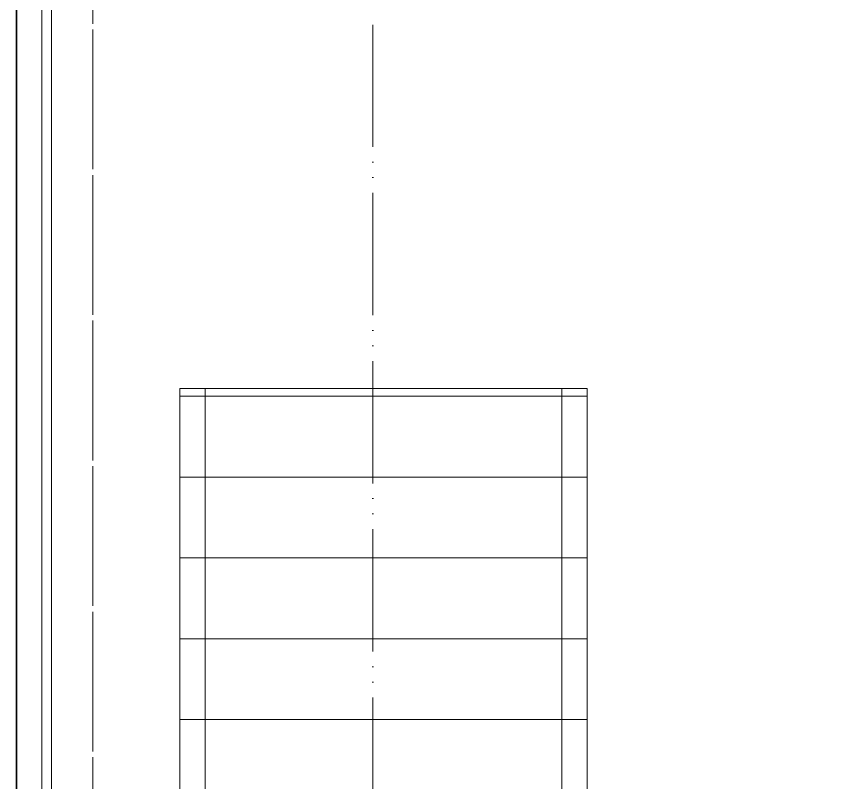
# Model space of a CAD drawing. Header units: millimetres. Extents: x 163705 to 1616509, y 81827 to 302547.
# Drawn here: x 199428 to 201039, y 153871 to 155375 of the extents above; entities that cross this region are included whole.
import ezdxf

# ---------------------------------------------------------------- set-up
doc = ezdxf.new("R2010")
doc.units = ezdxf.units.MM
doc.header["$LTSCALE"] = 10
doc.linetypes.add('ACAD_ISO05W100', pattern=[33, 24, -3, 0, -3, 0, -3])
doc.linetypes.add('CENTER2', pattern=[28.575, 19.05, -3.175, 3.175, -3.175])
for name, color, linetype, lineweight in [('1-中心线', 1, 'CENTER2', 0), ('1-双点线', 8, 'ACAD_ISO05W100', 0), ('1-建筑轮廓', 7, 'Continuous', 20), ('1-护栏', 4, 'Continuous', 18), ('1-钢构', 6, 'Continuous', 0)]:
    doc.layers.add(name, color=color, linetype=linetype, lineweight=lineweight)

# ---------------------------------------------------------------- blocks, each defined once
blk = doc.blocks.new('G$C5C029050')
at = {"layer": '1-双点线'}
blk.add_line((18418.6, 77039.4), (18418.6, 45039.4), dxfattribs=at)
blk = doc.blocks.new('A$Cf51e8010')
blk.add_lwpolyline([(7903, 9900), (12103, 9900), (12103, 0), (3, 0), (3, 11900), (3, 11900), (3, 17300), (7103, 17300), (7103, 9900), (7903, 9900)])
at = {"layer": '1-护栏'}
blk.add_lwpolyline([(7853, 11438.2), (7853, 9850), (12053, 9850), (12053, 50), (71.9, 50), (71.9, 11850), (71.9, 11850), (71.9, 17250), (7053, 17250), (7053, 9850), (7153, 9850), (7153, 11438.2)], dxfattribs=at)
blk = doc.blocks.new('A$C5a2f2e4f')
blk.add_lwpolyline([(3, 12600.1), (3, 600.1), (7103, 600.1), (7103, 18000.1), (3, 18000.1), (3, 12600.1)], close=True)
at = {"layer": '1-中心线'}
blk.add_line((153, 19127.4), (153, 0), dxfattribs=at)
at = {"layer": '1-护栏'}
blk.add_lwpolyline([(53, 12550.1), (53, 650.1), (7053, 650.1), (7053, 17950.1), (53, 17950.1), (53, 12550.1)], close=True, dxfattribs=at)
blk = doc.blocks.new('*U584')
at = {"layer": '1-护栏'}
h = blk.add_hatch(dxfattribs=at)
h.set_pattern_fill('ANSI31', color=256, scale=50, angle=315)
h.set_pattern_definition([(0, (-900, -1753.35), (4e-14, 158.75), [])])
h.paths.add_polyline_path([(800, 0), (0, 0), (0, 1084.9), (800, 1084.9)])
for p, q in [((50, 1084.9), (50, 0)), ((750, 1084.9), (750, 0))]:
    blk.add_line(p, q, dxfattribs=at)
at = {"layer": '1-钢构'}
blk.add_lwpolyline([(800, 0), (0, 0), (0, 1084.9), (800, 1084.9)], close=True, dxfattribs=at)
blk = doc.blocks.new('A$C9ac03513')
blk.add_lwpolyline([(2008.2, 178), (2008.2, 10878), (2008.2, 10878), (2008.2, 16278), (9108.2, 16278), (9108.2, 10678), (4808.2, 10678), (4808.2, 178), (2008.2, 178)])
at = {"layer": '1-护栏'}
blk.add_line((2058.2, 10828), (2058.2, 16228), dxfattribs=at)
at = {"rotation": 180}
blk.add_blockref('*U584', (3129.3, 11862.9), dxfattribs=at)

msp = doc.modelspace()

# ---------------------------------------------------------------- linework, layer by layer
at = {"layer": '1-中心线'}
msp.add_line((199577.833, 161286.876), (199577.833, 140759.499), dxfattribs=at)

# ---------------------------------------------------------------- block references
for name, p in [('A$C5a2f2e4f', (199424.833, 141059.499)), ('A$C9ac03513', (197419.609, 142781.632)), ('A$Cf51e8010', (199424.833, 141759.632))]:
    msp.add_blockref(name, p)
at = {"layer": '1-建筑轮廓'}
msp.add_blockref('G$C5C029050', (181709.24, 95820.209), dxfattribs=at)

doc.saveas('drawing.dxf')
